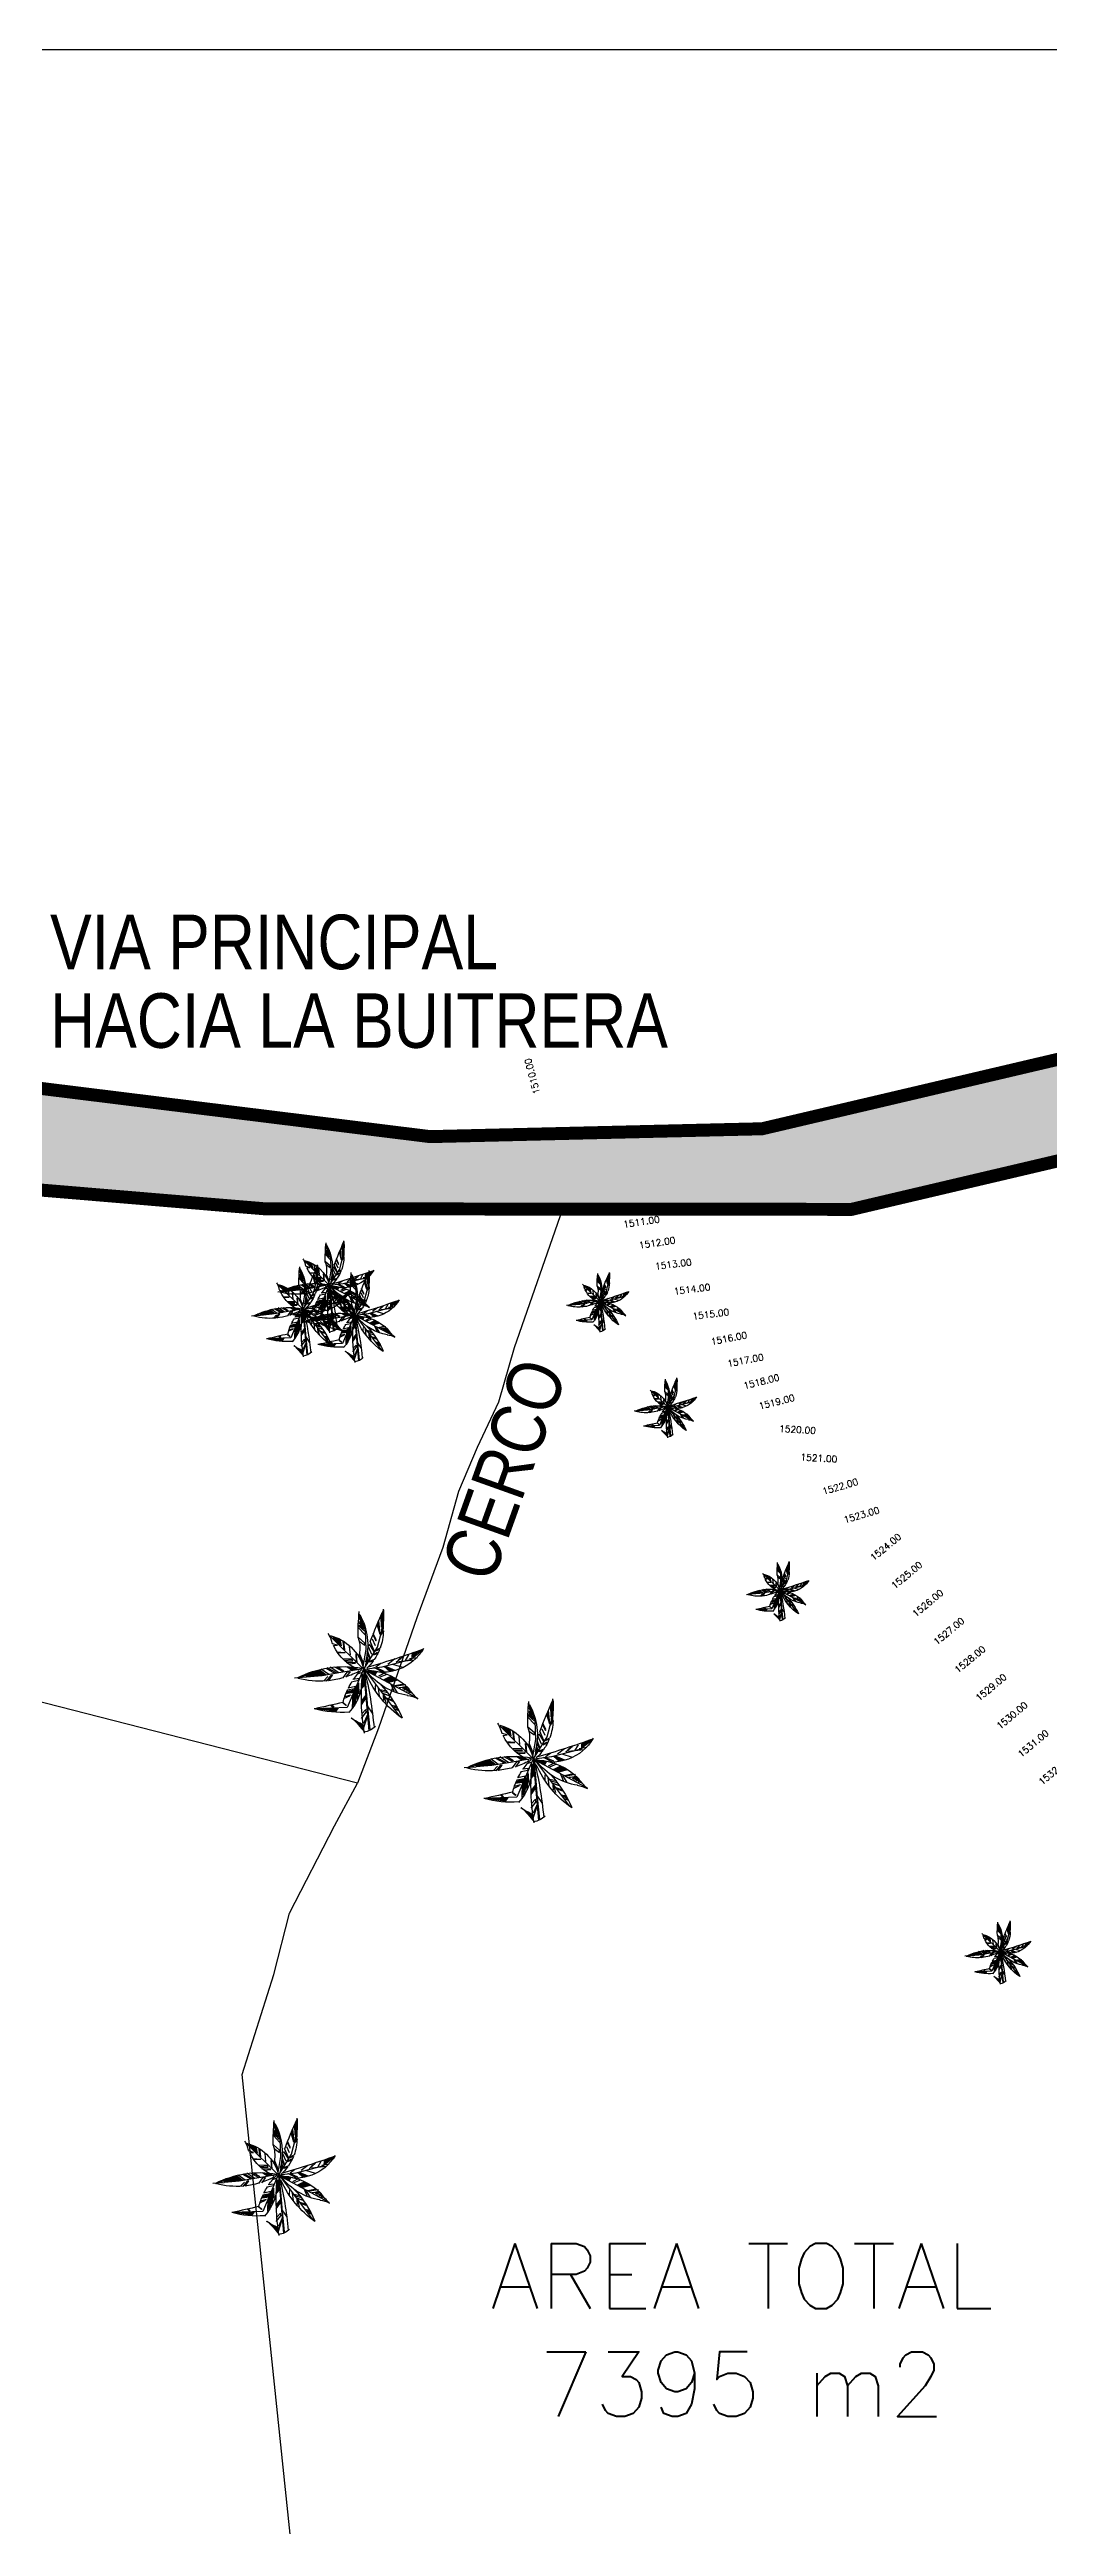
# Model space of a CAD drawing. Header units: metres. Extents: x 1097510 to 2158594, y 877039 to 1751652.
# Drawn here: x 1097656.9 to 1097695.4, y 877150.8 to 877246.2 of the extents above; entities that cross this region are included whole.
import ezdxf

# ---------------------------------------------------------------- set-up
doc = ezdxf.new("R2010")
doc.units = ezdxf.units.M
doc.header["$XCLIPFRAME"] = 0
doc.linetypes.add('DASHED', pattern=[0.75, 0.5, -0.25])
for name, color, linetype in [('C-ANNO-TABL-TITL', 150, 'Continuous'), ('C-TOPO-MAJR', 9, 'Continuous'), ('C-TOPO-TEXT', 7, 'Continuous'), ('Foto Dron', 7, 'Continuous'), ('ROTULO', 7, 'Continuous'), ('WWW.DWGAUTOCAD.COM', 7, 'Continuous')]:
    doc.layers.add(name, color=color, linetype=linetype)
doc.styles.add('Arial Narrow', font='ARIALN.TTF', dxfattribs={"width": 0.85})
doc.styles.get("Standard").update_dxf_attribs({"font": 'simplex.shx'})
picture_1 = doc.add_image_def('image1.tif', size_in_pixel=(3465, 4096))

# ---------------------------------------------------------------- blocks, each defined once
blk = doc.blocks.new('A$C40F70BF2')
at = {"color": 64}
for p, q in [((1.395, 3.412), (1.345, 4.14)), ((1.43, 3.289), (1.349, 3.412)), ((1.389, 3.49), (1.353, 3.553)), ((1.426, 3.264), (1.353, 3.376)), ((1.393, 3.445), (1.356, 3.526)), ((1.393, 3.403), (1.356, 3.493)), ((1.411, 3.334), (1.36, 3.445)), ((1.536, 2.871), (1.395, 3.412)), ((1.404, 3.622), (1.407, 3.935)), ((1.411, 3.538), (1.419, 3.905)), ((1.448, 3.313), (1.496, 3.752)), ((1.529, 3.679), (1.455, 3.289)), ((1.455, 3.289), (1.55, 3.622)), ((1.587, 3.114), (1.683, 3.328)), ((1.919, 2.785), (1.937, 3.412)), ((1.937, 3.412), (2.147, 3.983)), ((2.18, 3.523), (1.96, 3.294)), ((1.974, 3.403), (2.165, 3.619)), ((2.165, 3.571), (1.974, 3.403)), ((1.989, 3.487), (2.151, 3.679)), ((2.165, 3.619), (1.989, 3.487)), ((2.033, 3.595), (2.135, 3.727)), ((2.151, 3.679), (2.033, 3.595)), ((2.062, 3.679), (2.135, 3.824)), ((2.135, 3.727), (2.062, 3.679)), ((2.077, 3.788), (2.151, 3.896)), ((2.135, 3.824), (2.077, 3.788)), ((1.58, 2.772), (1.451, 2.841)), ((1.472, 2.791), (1.602, 2.739)), ((1.992, 2.139), (1.536, 2.871)), ((1.538, 2.69), (1.679, 2.617)), ((1.564, 2.648), (1.679, 2.596)), ((1.602, 2.739), (1.58, 2.772)), ((1.591, 3.078), (1.587, 3.114)), ((1.701, 3.289), (1.591, 3.078)), ((1.606, 2.916), (1.705, 3.132)), ((1.65, 2.748), (1.785, 3.066)), ((1.668, 2.733), (1.65, 2.748)), ((1.822, 2.967), (1.668, 2.733)), ((1.73, 2.628), (1.844, 2.883)), ((1.789, 2.517), (1.873, 2.748)), ((1.8, 2.478), (1.88, 2.664)), ((2.024, 2.154), (1.919, 2.785)), ((1.96, 3.006), (2.18, 3.198)), ((2.151, 3.066), (1.96, 2.933)), ((1.96, 2.933), (1.96, 3.006)), ((2.006, 2.139), (3.105, 3.225)), ((2.216, 2.359), (2.243, 2.624)), ((2.238, 2.386), (2.257, 2.647)), ((2.446, 2.617), (2.471, 2.889)), ((2.621, 2.684), (2.895, 2.703)), ((2.621, 2.677), (2.849, 2.673)), ((2.626, 2.774), (2.662, 3.065)), ((2.653, 2.781), (2.685, 3.069)), ((2.797, 3.138), (2.753, 2.909)), ((2.855, 3.162), (2.797, 2.933)), ((2.797, 2.933), (2.797, 3.138)), ((2.885, 3.162), (2.826, 2.957)), ((2.826, 2.957), (2.855, 3.162)), ((2.929, 3.174), (2.855, 3.006)), ((2.855, 3.006), (2.885, 3.162)), ((2.877, 2.934), (3.045, 2.983)), ((3.008, 2.919), (2.877, 2.934)), ((2.899, 3.018), (2.929, 3.174)), ((2.944, 3.15), (2.899, 3.018)), ((2.958, 3.186), (2.929, 3.066)), ((2.929, 3.066), (2.944, 3.15)), ((2.973, 3.114), (2.958, 3.186)), ((3.002, 3.21), (2.973, 3.114)), ((3.032, 3.234), (3.002, 3.162)), ((3.002, 3.162), (3.002, 3.21)), ((1.789, 2.411), (1.627, 2.469)), ((1.672, 2.415), (1.811, 2.369)), ((1.811, 2.369), (1.789, 2.411)), ((2.07, 2.139), (2.758, 2.02)), ((2.083, 2.012), (2.22, 1.967)), ((2.179, 1.762), (2.156, 1.818)), ((2.156, 1.818), (2.361, 1.788)), ((2.402, 1.714), (2.179, 1.762)), ((2.27, 2.33), (2.289, 2.356)), ((2.498, 2.311), (2.27, 2.33)), ((2.289, 2.356), (2.58, 2.344)), ((2.366, 2.415), (2.384, 2.442)), ((2.612, 2.4), (2.366, 2.415)), ((2.375, 2.079), (2.567, 2.21)), ((2.384, 2.442), (2.644, 2.427)), ((2.548, 2.035), (2.457, 2.046)), ((2.457, 2.046), (2.603, 1.863)), ((2.69, 1.84), (2.548, 2.035)), ((2.662, 2.072), (2.881, 2.203)), ((2.699, 2.053), (2.968, 2.206)), ((2.758, 2.02), (3.387, 1.915)), ((2.831, 2.016), (3.118, 2.199)), ((2.913, 2.012), (3.218, 2.176)), ((2.977, 2.001), (2.913, 2.012)), ((3.264, 2.165), (2.977, 2.001)), ((3.177, 1.747), (3.041, 1.93)), ((3.041, 1.93), (3.105, 1.915)), ((3.105, 1.915), (3.255, 1.736)), ((3.168, 1.952), (3.415, 2.135)), ((3.332, 1.747), (3.196, 1.889)), ((3.387, 1.915), (3.907, 1.867)), ((3.911, 1.863), (4.308, 1.837)), ((3.975, 1.885), (4.057, 1.915)), ((4.012, 1.878), (3.975, 1.885)), ((4.085, 1.904), (4.012, 1.878))]:
    blk.add_line(p, q, dxfattribs=at)
at = {"color": 60}
for p, q in [((1.378, 3.827), (1.371, 4.019)), ((1.386, 3.761), (1.393, 4.004)), ((2.369, 2.481), (2.676, 2.471))]:
    blk.add_line(p, q, dxfattribs=at)
at = {"color": 62}
for p, q in [((0.438, 2.456), (0.018, 2.796)), ((0.211, 2.512), (0.476, 2.476)), ((0.505, 2.608), (0.623, 2.404)), ((0.696, 2.548), (0.916, 2.356)), ((0.916, 2.356), (0.784, 2.5)), ((1.974, 2.113), (0.228, 1.183)), ((0.314, 2.44), (0.828, 2.38)), ((1.381, 2.214), (0.438, 2.456)), ((0.696, 2.187), (1.034, 2.295)), ((1.974, 2.128), (0.802, 0.571)), ((0.96, 2.476), (1.196, 2.295)), ((1.269, 2.236), (0.96, 2.103)), ((1.019, 2.067), (1.269, 2.236)), ((1.078, 2.062), (1.295, 2.219)), ((1.129, 2.052), (1.321, 2.219)), ((1.225, 1.959), (1.46, 1.862)), ((1.284, 2.007), (1.504, 1.898)), ((1.313, 2.055), (1.578, 2.175)), ((1.974, 2.139), (1.381, 2.214)), ((1.387, 2.043), (1.665, 2.187)), ((1.431, 2.32), (1.592, 2.199)), ((2.003, 2.103), (1.827, 0.082)), ((1.974, 1.995), (1.915, 1.405)), ((2.006, 2.139), (2.548, 0.855)), ((2.179, 1.676), (2.175, 1.605)), ((2.179, 1.314), (2.179, 1.676)), ((0.387, 1.333), (0.505, 1.357)), ((0.417, 1.381), (0.578, 1.405)), ((0.505, 1.357), (0.417, 1.381)), ((0.461, 1.429), (0.667, 1.442)), ((0.578, 1.405), (0.461, 1.429)), ((0.476, 1.465), (0.696, 1.478)), ((0.667, 1.442), (0.476, 1.465)), ((0.696, 1.478), (0.549, 1.526)), ((0.549, 1.526), (0.814, 1.513)), ((0.814, 1.513), (0.578, 1.562)), ((0.593, 1.61), (0.902, 1.562)), ((0.96, 1.586), (0.667, 1.646)), ((0.843, 0.792), (0.989, 0.876)), ((0.872, 1.345), (1.019, 1.586)), ((0.872, 0.864), (1.049, 0.924)), ((0.989, 0.876), (0.872, 0.864)), ((0.902, 1.562), (0.96, 1.586)), ((1.049, 0.924), (0.931, 0.912)), ((0.989, 1.405), (1.093, 1.646)), ((1.019, 1.056), (1.21, 1.129)), ((1.049, 1.105), (1.24, 1.165)), ((1.206, 1.34), (1.436, 1.403)), ((1.231, 1.403), (1.462, 1.445)), ((1.254, 1.008), (1.313, 1.249)), ((1.327, 1.093), (1.342, 1.273)), ((1.475, 1.237), (1.504, 1.501)), ((1.709, 0.671), (1.871, 0.912)), ((1.871, 0.852), (1.798, 0.13)), ((1.915, 1.405), (1.871, 0.852)), ((1.944, 1.141), (1.944, 1.261)), ((1.944, 1.261), (2.077, 1.08)), ((2.077, 0.948), (1.944, 1.141)), ((2.062, 1.026), (1.947, 1.204)), ((2.175, 1.512), (2.165, 1.441)), ((2.165, 1.441), (2.165, 1.363)), ((2.175, 1.605), (2.175, 1.512)), ((2.184, 1.501), (2.179, 1.407)), ((2.179, 1.407), (2.179, 1.314)), ((2.193, 1.613), (2.184, 1.501)), ((2.197, 1.46), (2.193, 1.613)), ((2.197, 1.392), (2.197, 1.46)), ((2.206, 1.277), (2.197, 1.392)), ((2.206, 1.105), (2.206, 1.277)), ((2.211, 1.172), (2.206, 1.105)), ((2.225, 1.501), (2.211, 1.378)), ((2.211, 1.378), (2.211, 1.172)), ((2.216, 1.34), (2.225, 1.422)), ((2.216, 1.273), (2.216, 1.34)), ((2.225, 1.157), (2.216, 1.273)), ((2.225, 1.422), (2.225, 1.501)), ((2.229, 1.232), (2.225, 1.157)), ((2.238, 1.303), (2.229, 1.232)), ((2.243, 1.389), (2.238, 1.303)), ((2.247, 1.46), (2.243, 1.389)), ((2.257, 1.534), (2.247, 1.46)), ((2.257, 1.544), (2.257, 1.534)), ((2.261, 1.213), (2.261, 1.535)), ((2.27, 1.109), (2.261, 1.213)), ((2.298, 1.486), (2.27, 1.56)), ((2.27, 1.56), (2.521, 1.501)), ((2.275, 1.247), (2.27, 1.18)), ((2.27, 1.18), (2.27, 1.109)), ((2.279, 1.396), (2.275, 1.314)), ((2.275, 1.314), (2.275, 1.247)), ((2.289, 1.318), (2.279, 1.396)), ((2.289, 1.157), (2.289, 1.318)), ((2.293, 1.015), (2.289, 1.157)), ((2.293, 1.154), (2.289, 1.083)), ((2.289, 1.083), (2.293, 1.015)), ((2.302, 1.292), (2.293, 1.224)), ((2.293, 1.224), (2.293, 1.154)), ((2.548, 1.441), (2.298, 1.486)), ((2.307, 1.37), (2.302, 1.292)), ((2.307, 1.023), (2.307, 1.37)), ((2.311, 0.948), (2.307, 1.023)), ((2.334, 0.926), (2.343, 1.325)), ((2.371, 0.847), (2.357, 1.299)), ((2.433, 1.267), (2.637, 1.215)), ((2.471, 1.236), (2.65, 1.152)), ((2.548, 0.855), (3.647, 0.814)), ((2.69, 1.027), (2.571, 0.922)), ((2.699, 1.008), (2.594, 0.922)), ((3.063, 0.941), (2.995, 0.87)), ((3.095, 0.937), (3.013, 0.851)), ((0.814, 0.744), (0.96, 0.804)), ((0.96, 0.804), (0.843, 0.792)), ((1.886, 0.527), (1.886, 0.587)), ((1.886, 0.587), (2.003, 0.322)), ((2.003, 0.154), (1.886, 0.527)), ((1.915, 0.696), (1.93, 0.792)), ((2.077, 0.491), (1.915, 0.696)), ((1.93, 0.792), (2.062, 0.647))]:
    blk.add_line(p, q, dxfattribs=at)
at = {"color": 60}
for centre, radius, start, end in [((7.228, 3.925), 5.886, 178.20098, 184.85692), ((-12.631, -2.337), 15.387, 20.51101, 24.72742), ((3.081, 3.443), 1.737, 181.01905, 200.30476), ((3.986, 2.93), 2.121, 151.13411, 194.97436), ((-4.468, 3.341), 6.654, 358.64966, 6.15206), ((4.255, 2.671), 1.249, 148.37838, 158.72084), ((1.388, 3.636), 1.607, 210.27184, 288.6073), ((11.205, 34.008), 33.156, 250.28182, 253.61314), ((3.081, 3.443), 1.737, 202.06134, 214.43572), ((-12.631, -2.337), 15.387, 19.94676, 20.12939), ((3.488, 1.763), 1.537, 103.74741, 164.66463), ((3.323, 2.824), 1.195, 162.4534, 194.36714), ((1.484, 3.655), 1.692, 293.0839, 334.22081), ((1.484, 3.655), 1.692, 336.49681, 341.73863), ((1.97, 0.03), 2.073, 93.80519, 134.94277), ((0.206, 3.365), 2.134, 278.58233, 322.59506), ((-1.258, 3.332), 3.452, 304.88046, 336.24299), ((14.63, -0.992), 13.028, 166.27964, 174.82165), ((3.081, 3.443), 1.737, 216.49222, 227.18692), ((-5.402, 1.247), 7.481, 350.40616, 5.64252), ((3.808, 1.866), 1.768, 177.06252, 221.97877), ((2.648, -1.238), 3.457, 62.92862, 99.78202), ((0.371, 0.432), 2.394, 34.58407, 45.09878), ((3.478, 4.556), 2.822, 241.8528, 251.67993), ((0.371, 0.432), 2.394, 26.56642, 32.42719), ((3.478, 4.556), 2.822, 253.64339, 263.82146), ((3.478, 4.556), 2.822, 265.32315, 284.59556), ((-1.183, 2.66), 2.05, 312.24832, 325.43968), ((0.622, 0.416), 0.842, 95.42874, 120.39843), ((4.234, -0.992), 3.827, 137.09818, 156.86261), ((0.371, 0.432), 2.394, 14.37509, 24.95549), ((10.9, 35.08), 35.029, 256.44536, 258.02041), ((2.112, 0.756), 0.732, 226.57927, 260.54816), ((5.057, -2.3), 3.867, 133.35469, 142.87547), ((1.268, 2.121), 1.986, 292.12916, 305.32123), ((2.731, 4.141), 3.451, 266.06088, 285.39893)]:
    blk.add_arc(centre, radius, start, end, dxfattribs=at)
at = {"color": 62}
for points in [[(0.035, 2.801), (0.417, 2.5), (0.035, 2.801), (0.402, 2.657)], [(1.136, 1.682), (0.828, 1.766), (1.357, 1.79), (1.107, 1.911)], [(1.93, 2.091), (1.607, 1.923), (1.886, 2.091), (1.533, 2.055)], [(1.592, 1.393), (1.592, 1.61), (1.636, 1.478), (1.622, 1.682)], [(2.003, 2.043), (2.062, 1.465), (2.003, 2.031), (1.96, 1.586)], [(1.357, 1.297), (1.078, 1.201), (1.387, 1.357), (1.151, 1.273)], [(2.598, 1.303), (2.343, 1.34), (2.557, 1.407), (2.293, 1.467)], [(3.546, 0.816), (2.811, 0.852), (3.59, 0.804), (2.914, 0.708)]]:
    blk.add_solid(points, dxfattribs=at)
at = {"color": 64}
for points in [[(1.983, 2.159), (1.888, 2.598), (1.983, 2.159), (1.818, 2.432)], [(2.02, 2.234), (2.16, 2.54), (1.994, 2.357), (2.13, 2.691)], [(2.398, 2.087), (2.562, 2.203), (2.206, 2.12), (2.366, 2.203)], [(3.893, 1.874), (4.007, 1.93), (3.228, 1.952), (3.451, 2.12)]]:
    blk.add_solid(points, dxfattribs=at)
at = {"color": 60}
blk.add_solid([(2.003, 0.058), (2.385, 0.503), (2.018, 0.286), (2.4, 0.503)], dxfattribs=at)
blk = doc.blocks.new('*U77')
at = {"layer": 'C-TOPO-MAJR', "color": 7, "linetype": 'Continuous', "lineweight": -3, "true_color": 0xf0f0f0, "char_height": 0.254, "attachment_point": 5}
for s, insert, rotation in [('1510.00', (1097675.519, 877206.62, 1510), 104.53216), ('1511.00', (1097679.726, 877201.014, 1511), 8.50857), ('1512.00', (1097680.33, 877200.21, 1512), 8.50857), ('1513.00', (1097680.952, 877199.382, 1513), 7.18901), ('1514.00', (1097681.674, 877198.42, 1514), 7.18901), ('1515.00', (1097682.396, 877197.457, 1515), 7.18901), ('1516.00', (1097683.095, 877196.526, 1516), 10.94364), ('1517.00', (1097683.731, 877195.679, 1517), 10.94364), ('1518.00', (1097684.345, 877194.861, 1518), 14.08921), ('1519.00', (1097684.933, 877194.077, 1519), 14.08921), ('1520.00', (1097685.735, 877193.009, 1520), 356.77012), ('1521.00', (1097686.559, 877191.911, 1521), 356.77012), ('1522.00', (1097687.38, 877190.818, 1522), 16.32024), ('1523.00', (1097688.202, 877189.723, 1523), 16.32024), ('1524.00', (1097689.129, 877188.488, 1524), 39.65464), ('1525.00', (1097689.941, 877187.406, 1525), 39.65464), ('1526.00', (1097690.753, 877186.324, 1526), 39.65464), ('1527.00', (1097691.564, 877185.243, 1527), 39.65464), ('1528.00', (1097692.376, 877184.161, 1528), 39.65464), ('1529.00', (1097693.188, 877183.08, 1529), 39.65464), ('1530.00', (1097694, 877181.998, 1530), 39.65464), ('1531.00', (1097694.812, 877180.916, 1531), 39.65464), ('1532.00', (1097695.613, 877179.849, 1532), 39.9895), ('1533.00', (1097696.387, 877178.818, 1533), 39.9895), ('1534.00', (1097697.172, 877177.772, 1534), 34.28634), ('1535.00', (1097697.993, 877176.679, 1535), 40.82644), ('1536.00', (1097698.734, 877175.691, 1536), 40.82644), ('1537.00', (1097699.835, 877174.224, 1537), 45.23697), ('1538.00', (1097702.921, 877170.114, 1538), 23.57398), ('1539.00', (1097703.288, 877169.624, 1539), 66.28666), ('1540.00', (1097703.658, 877169.132, 1540), 66.28666), ('1541.00', (1097704.764, 877167.658, 1541), 28.85255)]:
    blk.add_mtext(s, dxfattribs=dict(at, insert=insert, rotation=rotation))

msp = doc.modelspace()

# ---------------------------------------------------------------- hatches: boundary and pattern name
at = {"transparency": 33554602}
h = msp.add_hatch(dxfattribs=at)
h.set_pattern_fill('AR-CONC', color=9, scale=0.01)
h.paths.add_polyline_path([(1097752.597, 877208.238), (1097757.845, 877212.044), (1097762.109, 877214.901), (1097765.432, 877216.837), (1097757.759, 877219.046), (1097752.07, 877217.484), (1097742.692, 877214.472), (1097730.221, 877208.152), (1097717.752, 877207.699), (1097699.58, 877208.171), (1097684.374, 877204.599), (1097671.585, 877204.296), (1097656.247, 877206.197), (1097634.311, 877207.796), (1097624.402, 877208.489), (1097612.512, 877219.361), (1097613.526, 877222.017), (1097614.217, 877223.918), (1097605.154, 877225.956), (1097599.413, 877226.657), (1097600.381, 877223.138), (1097605.528, 877219.999), (1097610.754, 877215.512), (1097615.313, 877211.011), (1097623.572, 877204.428), (1097634.053, 877203.423), (1097648.747, 877202.896), (1097665.209, 877201.516), (1097687.817, 877201.494), (1097702.372, 877204.916), (1097709.087, 877204.78), (1097724.138, 877203.189), (1097735.028, 877205.815), (1097743.406, 877209.884), (1097746.929, 877210.428), (1097748.356, 877212.762)])

# ---------------------------------------------------------------- linework, layer by layer
at = {"color": 7}
msp.add_lwpolyline([(1097792.078, 877038.544), (1097509.867, 877038.544), (1097509.867, 877246.174), (1097792.078, 877246.174)], close=True, dxfattribs=at)
at = {"color": 7, "linetype": 'DASHED', "true_color": 0xf0f0f0, "const_width": 0.5, "elevation": 1540, "flags": 128}
msp.add_lwpolyline([(1097752.597, 877208.238), (1097757.845, 877212.044), (1097762.109, 877214.901), (1097765.432, 877216.837), (1097757.759, 877219.046), (1097752.07, 877217.484), (1097742.692, 877214.472), (1097730.221, 877208.152), (1097717.752, 877207.699), (1097699.58, 877208.171), (1097684.374, 877204.599), (1097671.585, 877204.296), (1097656.247, 877206.197), (1097634.311, 877207.796), (1097624.402, 877208.489), (1097612.512, 877219.361), (1097613.526, 877222.017), (1097614.217, 877223.918), (1097605.154, 877225.956), (1097599.413, 877226.657), (1097600.381, 877223.138), (1097605.528, 877219.999), (1097610.754, 877215.512), (1097615.313, 877211.011), (1097623.572, 877204.428), (1097634.053, 877203.423), (1097648.747, 877202.896), (1097665.209, 877201.516), (1097687.817, 877201.494), (1097702.372, 877204.916), (1097709.087, 877204.78), (1097724.138, 877203.189), (1097735.028, 877205.815), (1097743.406, 877209.884), (1097746.929, 877210.428), (1097748.356, 877212.762), (1097752.597, 877208.238)], dxfattribs=at)
at = {"color": 7, "true_color": 0xf0f0f0, "elevation": 1524.878, "flags": 128}
for points in [[(1097648.747, 877202.896), (1097665.209, 877201.516), (1097676.679, 877201.505), (1097687.817, 877201.494), (1097702.372, 877204.916), (1097709.087, 877204.78), (1097724.138, 877203.189), (1097735.028, 877205.815), (1097743.406, 877209.884), (1097746.929, 877210.428), (1097748.356, 877212.762), (1097752.597, 877208.238), (1097747.847, 877204.842), (1097737.529, 877193.34), (1097733.953, 877187.068), (1097729.469, 877182.53), (1097726.491, 877180.653), (1097717.986, 877167.963), (1097718.674, 877156.953), (1097720.55, 877148.199)], [(1097676.679, 877201.505), (1097674.818, 877196.16), (1097674.218, 877194.065), (1097673.4, 877192.323), (1097672.683, 877190.629), (1097672.07, 877188.467), (1097671.073, 877185.76), (1097669.598, 877181.506), (1097668.786, 877179.396)], [(1097666.837, 877144.309), (1097664.352, 877168.161), (1097665.56, 877172.021), (1097666.169, 877174.38), (1097667.902, 877177.745), (1097668.786, 877179.396), (1097651.036, 877183.937)]]:
    msp.add_lwpolyline(points, dxfattribs=at)

# ---------------------------------------------------------------- block references
at = {"layer": 'C-TOPO-TEXT', "color": 7, "linetype": 'Continuous', "lineweight": -3, "true_color": 0xf0f0f0}
msp.add_blockref('*U77', (0, 0), dxfattribs=at)
at = {"layer": 'WWW.DWGAUTOCAD.COM'}
for p, xscale, yscale, zscale in [((1097669.42, 877196.735), -0.8574371676627007, 0.8574371676627007, 0.8574371676627007), ((1097668.406, 877195.809), -0.8574371676627007, 0.8574371676627007, 0.8574371676627007), ((1097670.391, 877195.589), -0.8574371676627007, 0.8574371676627007, 0.8574371676627007), ((1097679.238, 877196.762), -0.5570017882608067, 0.5570017882608067, 0.5570017882608067), ((1097681.841, 877192.694), -0.5570017882608067, 0.5570017882608067, 0.5570017882608067), ((1097686.166, 877185.628), -0.5570017882608067, 0.5570017882608067, 0.5570017882608067), ((1097671.337, 877181.317), -1.154589802391189, 1.154589802391189, 1.154589802391189), ((1097677.87, 877177.859), -1.154589802391189, 1.154589802391189, 1.154589802391189), ((1097694.719, 877171.641), -0.5896165911816559, 0.5896165911816559, 0.5896165911816559), ((1097667.93, 877161.961), -1.092835571535403, 1.092835571535403, 1.092835571535403)]:
    msp.add_blockref('A$C40F70BF2', p, dxfattribs=dict(at, xscale=xscale, yscale=yscale, zscale=zscale))

# ---------------------------------------------------------------- texts
at = {"layer": 'C-ANNO-TABL-TITL', "color": 7, "linetype": 'Continuous', "lineweight": -3, "true_color": 0xf0f0f0, "insert": (1097683.586, 877158.322, 4.625), "char_height": 2.5, "attachment_point": 5, "rotation": 0.0004}
msp.add_mtext('AREA TOTAL\\P7395 m2 ', dxfattribs=at)
at = {"layer": 'ROTULO', "color": 7, "true_color": 0xf0f0f0, "style": 'Arial Narrow'}
for s, p in [('VIA PRINCIPAL', (1097656.948, 877210.746)), ('HACIA LA BUITRERA', (1097656.948, 877207.717))]:
    msp.add_text(s, height=2.10093, dxfattribs=at).set_placement(p)
msp.add_text('CERCO', height=2.1009, rotation=70.3225, dxfattribs=at).set_placement((1097673.962, 877187.036))

# ---------------------------------------------------------------- pictures from other files: only their frames are drawn
at = {"layer": 'Foto Dron'}
image = msp.add_image(picture_1, insert=(1097491.044, 876888.864, 3067.918), size_in_units=(372.621, 440.477), dxfattribs=at)
image.set_boundary_path([(174.536, 772.878), (2798.816, 2703.625)])
image.dxf.flags = 15

doc.saveas('drawing.dxf')
